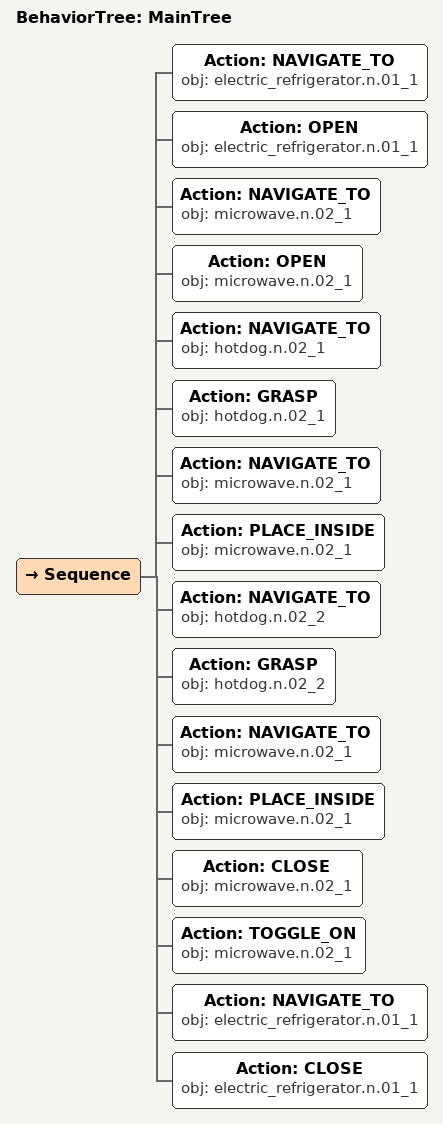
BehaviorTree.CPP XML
<root main_tree_to_execute="MainTree">
  <BehaviorTree ID="MainTree">
    <Sequence>
      <Action ID="NAVIGATE_TO" obj="electric_refrigerator.n.01_1"/>
      <Action ID="OPEN" obj="electric_refrigerator.n.01_1"/>
      <Action ID="NAVIGATE_TO" obj="microwave.n.02_1"/>
      <Action ID="OPEN" obj="microwave.n.02_1"/>
      <Action ID="NAVIGATE_TO" obj="hotdog.n.02_1"/>
      <Action ID="GRASP" obj="hotdog.n.02_1"/>
      <Action ID="NAVIGATE_TO" obj="microwave.n.02_1"/>
      <Action ID="PLACE_INSIDE" obj="microwave.n.02_1"/>
      <Action ID="NAVIGATE_TO" obj="hotdog.n.02_2"/>
      <Action ID="GRASP" obj="hotdog.n.02_2"/>
      <Action ID="NAVIGATE_TO" obj="microwave.n.02_1"/>
      <Action ID="PLACE_INSIDE" obj="microwave.n.02_1"/>
      <Action ID="CLOSE" obj="microwave.n.02_1"/>
      <Action ID="TOGGLE_ON" obj="microwave.n.02_1"/>
      <Action ID="NAVIGATE_TO" obj="electric_refrigerator.n.01_1"/>
      <Action ID="CLOSE" obj="electric_refrigerator.n.01_1"/>
    </Sequence>
  </BehaviorTree>
</root>
